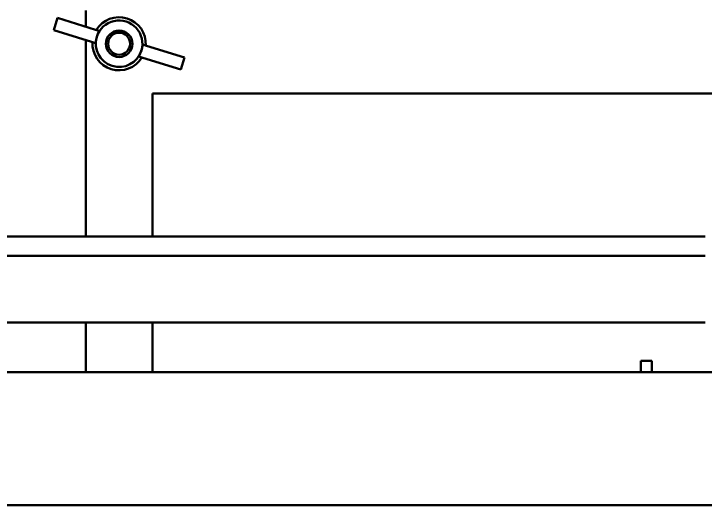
# Model space of a CAD drawing. Header units: millimetres. Extents: x 0 to 2625, y 0 to 1856.
# Drawn here: x 418.2 to 522.1, y 731.3 to 805.2 of the extents above; entities that cross this region are included whole.
import ezdxf

# ---------------------------------------------------------------- set-up
doc = ezdxf.new("R2010")
doc.units = ezdxf.units.MM
doc.header["$LTSCALE"] = 6.25
doc.layers.add('Visible (ISO)', color=7, linetype='Continuous', lineweight=50)

msp = doc.modelspace()

# ---------------------------------------------------------------- linework, layer by layer
at = {"layer": 'Visible (ISO)'}
for p, q in [((429.04, 805.71), (429.04, 803.26)), ((424.77, 804.59), (424.21, 802.77)), ((424.77, 804.59), (430.47, 802.82)), ((429.9, 801), (424.21, 802.77)), ((431.05, 802.64), (430.47, 802.82)), ((429.04, 801.27), (429.04, 771.69)), ((429.9, 801), (430.49, 800.82)), ((437.59, 800.6), (438.18, 800.42)), ((443.87, 798.65), (438.18, 800.42)), ((437.61, 798.61), (437.03, 798.79)), ((437.61, 798.61), (443.31, 796.84)), ((443.31, 796.84), (443.87, 798.65)), ((439.04, 793.21), (439.04, 771.69)), ((649.04, 793.21), (439.04, 793.21)), ((384.54, 771.69), (522.14, 771.69)), ((387.04, 768.79), (522.14, 768.79)), ((387.04, 758.79), (522.14, 758.79)), ((429.04, 758.79), (429.04, 751.29)), ((439.04, 758.79), (439.04, 751.29)), ((512.49, 751.29), (512.49, 752.99)), ((512.49, 752.99), (514.14, 752.99)), ((514.14, 751.29), (514.14, 752.99)), ((352.04, 751.29), (772.04, 751.29)), ((772.04, 731.29), (352.04, 731.29))]:
    msp.add_line(p, q, dxfattribs=at)
for radius in [2, 1.65]:
    msp.add_circle((434.04, 800.71), radius, dxfattribs=at)
for radius, start, end in [(4, 356.4833, 149.0052), (3.5, 342.7442, 162.7442), (3.5, 162.7442, 342.7442), (4, 176.4833, 329.0052)]:
    msp.add_arc((434.04, 800.71), radius, start, end, dxfattribs=at)
for centre, start_param, end_param in [((441.21, 798.49), 3.023313, 3.141593), ((441.21, 798.49), 3.141593, 3.259872), ((426.87, 802.94), 0, 0.118279), ((426.87, 802.94), 6.164906, 6.283185)]:
    msp.add_ellipse(centre, major_axis=(10.51, -3.27), ratio=0.731283, start_param=start_param, end_param=end_param, dxfattribs=at)

doc.saveas('drawing.dxf')
